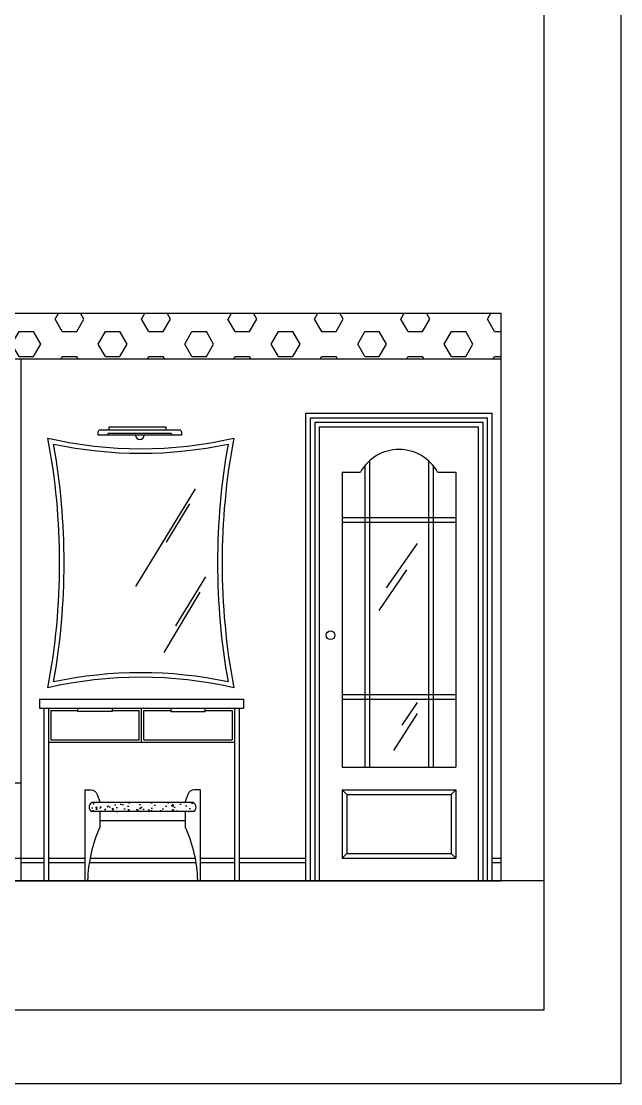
# Model space of a CAD drawing. Header units: inches. Extents: x 11.2 to 54.2, y 16.2 to 41.
# Drawn here: x 51.513 to 54.155, y 16.209 to 20.891 of the extents above; entities that cross this region are included whole.
import ezdxf

# ---------------------------------------------------------------- set-up
doc = ezdxf.new("R2010")
doc.units = ezdxf.units.IN
doc.header["$MEASUREMENT"] = 0
for name, color, linetype in [('02', 2, 'Continuous'), ('1', 1, 'Continuous'), ('4', 4, 'Continuous'), ('8', 8, 'Continuous'), ('kadrbm', 4, 'Continuous')]:
    doc.layers.add(name, color=color, linetype=linetype)

# ---------------------------------------------------------------- blocks, each defined once
blk = doc.blocks.new('kadrbm')
at = {"layer": 'kadrbm', "color": 4}
blk.add_lwpolyline([(0, 0), (0, 24.7972), (21, 24.7972), (21, 0), (0, 0)], close=True, dxfattribs=at)
blk.add_lwpolyline([(20.6631, 0.3257), (20.6631, 24.4603), (0.3369, 24.4603), (0.3369, 0.3257), (20.6631, 0.3257)], dxfattribs=at)

msp = doc.modelspace()

# ---------------------------------------------------------------- hatches: boundary and pattern name
at = {"layer": '1'}
h = msp.add_hatch(dxfattribs=at)
h.set_pattern_fill('AR-CONC', color=256, scale=0.01, style=0)
h.set_pattern_definition([(50, (70.8173, 40.03695), (0.07172602, -0.00627521), [0.0075, -0.0825]), (355, (70.8173, 40.03695), (-0.01387513, 0.07521921), [0.006, -0.066]), (100.4514, (70.823276, 40.036426), (0.05785094, 0.06894395), [0.00637402, -0.07011421]), (46.1842, (70.8173, 40.05695), (0.1067241, -0.0165519), [0.01125, -0.12375]), (96.6356, (70.82619, 40.05557), (0.09346627, 0.0974118), [0.00956103, -0.1051713]), (351.1842, (70.8173, 40.05695), (0.0934662, 0.09741186), [0.009, -0.099]), (21, (70.8273, 40.05195), (0.0596907, -0.04026189), [0.0075, -0.0825]), (326, (70.8273, 40.05195), (0.02433153, 0.072515), [0.006, -0.066]), (71.4514, (70.83227, 40.04859), (0.08402226, 0.03225305), [0.00637402, -0.07011421]), (37.5, (70.8173, 40.036949), (0.001215986, 0.033289385), [0, -0.0652, 0, -0.067, 0, -0.06625]), (7.5, (70.8173, 40.03695), (0.026306954, 0.03944117), [0, -0.0382, 0, -0.0637, 0, -0.02525]), (327.5, (70.795, 40.036949), (0.053382244, -0.002255487), [0, -0.025, 0, -0.078, 0, -0.1035]), (317.5, (70.785, 40.03695), (0.05831862, 0.0100105), [0, -0.0325, 0, -0.0518, 0, -0.0735])])
h.paths.add_polyline_path([(52.2728, 17.4082, 0.548605), (52.2728, 17.4482), (51.8228, 17.4482, 0.530891), (51.8228, 17.4082)])
at = {"layer": '8'}
h = msp.add_hatch(dxfattribs=at)
h.set_pattern_fill('HEX', color=256, scale=0.02, style=0)
h.set_pattern_definition([(0, (26.54819, 23.0429), (0, 0.1099852), [0.0635, -0.127]), (120, (26.54819, 23.0429), (-0.09524998, -0.0549926), [0.0635, -0.127]), (60, (26.61169, 23.0429), (-0.09524998, 0.0549926), [0.0635, -0.127])])
h.paths.add_polyline_path([(48.4133, 19.6039), (48.4133, 19.4039), (53.6283, 19.4039), (53.6283, 19.6039)])

# ---------------------------------------------------------------- linework, layer by layer
at = {"layer": '02'}
for p, q in [((52.7882, 17.1039), (52.7882, 19.1439)), ((52.7882, 19.1439), (53.5683, 19.1439)), ((52.8082, 17.1039), (52.8082, 19.1239)), ((52.8082, 19.1239), (53.5483, 19.1239)), ((53.5483, 17.1039), (53.5483, 19.1239)), ((53.5683, 17.1039), (53.5683, 19.1439)), ((53.0282, 18.9332), (53.0282, 17.6039)), ((53.0482, 18.954), (53.0482, 17.6039)), ((53.3082, 18.954), (53.3082, 17.6039)), ((53.3282, 18.9332), (53.3282, 17.6039)), ((52.2804, 18.8309), (52.0164, 18.4005)), ((52.2554, 18.7643), (52.1526, 18.5949)), ((52.9282, 18.7039), (53.4282, 18.7039)), ((52.9282, 18.6839), (53.4282, 18.6839)), ((53.2588, 18.5899), (53.1216, 18.3949)), ((53.2113, 18.474), (53.0899, 18.2947)), ((52.3249, 18.4421), (52.1929, 18.2269)), ((52.2999, 18.3755), (52.1415, 18.1089)), ((52.9282, 17.9239), (53.4282, 17.9239)), ((52.9282, 17.9039), (53.4282, 17.9039)), ((53.2588, 17.8888), (53.1902, 17.7886)), ((53.2588, 17.8413), (53.1533, 17.6779)), ((51.5133, 17.1839), (51.6133, 17.1839)), ((51.6333, 17.1839), (51.7943, 17.1839)), ((51.8131, 17.1839), (52.2824, 17.1839)), ((52.3012, 17.1839), (52.4533, 17.1839)), ((52.4733, 17.1839), (52.7682, 17.1839)), ((53.5883, 17.1839), (53.6283, 17.1839))]:
    msp.add_line(p, q, dxfattribs=at)
msp.add_lwpolyline([(52.1768, 19.0672), (52.1768, 19.0704, 0.414214), (52.1728, 19.0744), (51.8975, 19.0744, 0.414214), (51.8935, 19.0704), (51.8935, 19.0672)], format="xyb", dxfattribs=at)
msp.add_lwpolyline([(51.656, 17.9799, 0.088403), (51.656, 19.0278, 0.105328), (52.4248, 19.0278, 0.088403), (52.4248, 17.9799, 0.105328)], format="xyb", close=True, dxfattribs=at)
msp.add_circle((52.8767, 18.1853), 0.0193, dxfattribs=at)
at = {"layer": '1'}
for p, q in [((48.4133, 19.6039), (53.6283, 19.6039)), ((53.6283, 17.1039), (53.6283, 19.6039)), ((48.4133, 19.4039), (53.6283, 19.4039)), ((51.5133, 17.1039), (51.5133, 19.4039)), ((52.7682, 17.1039), (52.7682, 19.1639)), ((52.7682, 19.1639), (53.5883, 19.1639)), ((53.5883, 17.1039), (53.5883, 19.1639)), ((52.8282, 19.1039), (53.5283, 19.1039)), ((52.8282, 17.1039), (52.8282, 19.1039)), ((53.5283, 17.1039), (53.5283, 19.1039)), ((52.9282, 18.9039), (53.0082, 18.9039)), ((52.9282, 18.9039), (52.9282, 17.6039)), ((53.3482, 18.9039), (53.4282, 18.9039)), ((53.4282, 18.9039), (53.4282, 17.6039)), ((51.5933, 17.9039), (51.5933, 17.8639)), ((51.5933, 17.9039), (52.4933, 17.9039)), ((52.4933, 17.9039), (52.4933, 17.8639)), ((51.5933, 17.8639), (52.4933, 17.8639)), ((51.6133, 17.8639), (51.6133, 17.1039)), ((51.6333, 17.8639), (51.6333, 17.1039)), ((51.6433, 17.8539), (51.7633, 17.8539)), ((51.6433, 17.8539), (51.6433, 17.7239)), ((51.9133, 17.8539), (52.0333, 17.8539)), ((52.0333, 17.7239), (52.0333, 17.8539)), ((52.0433, 17.7139), (52.0433, 17.8639)), ((52.0533, 17.8539), (52.1733, 17.8539)), ((52.0533, 17.7239), (52.0533, 17.8539)), ((52.3233, 17.8539), (52.4433, 17.8539)), ((52.4433, 17.8539), (52.4433, 17.7239)), ((52.4533, 17.8639), (52.4533, 17.1039)), ((52.4733, 17.8639), (52.4733, 17.1039)), ((51.6333, 17.7139), (52.4533, 17.7139)), ((51.6433, 17.7239), (52.0333, 17.7239)), ((52.0533, 17.7239), (52.4433, 17.7239)), ((52.9282, 17.6039), (53.4282, 17.6039)), ((51.5133, 17.5339), (50.9633, 17.5339)), ((51.7943, 17.5039), (51.7943, 17.1039)), ((52.3012, 17.5039), (52.3012, 17.1039)), ((52.9282, 17.5039), (52.9482, 17.4839)), ((52.9282, 17.5039), (53.4282, 17.5039)), ((52.9282, 17.5039), (52.9282, 17.2039)), ((52.9482, 17.4839), (52.9482, 17.2239)), ((52.9482, 17.4839), (53.4082, 17.4839)), ((53.4282, 17.5039), (53.4082, 17.4839)), ((53.4082, 17.4839), (53.4082, 17.2239)), ((53.4282, 17.5039), (53.4282, 17.2039)), ((52.2728, 17.4482), (51.8228, 17.4482)), ((52.2728, 17.4082), (51.8228, 17.4082)), ((52.2362, 17.3682), (51.8594, 17.3682)), ((50.9726, 17.2039), (51.6133, 17.2039)), ((51.6333, 17.2039), (51.7943, 17.2039)), ((51.8166, 17.2039), (52.2789, 17.2039)), ((52.3012, 17.2039), (52.4533, 17.2039)), ((52.4733, 17.2039), (52.7682, 17.2039)), ((52.9482, 17.2239), (52.9282, 17.2039)), ((52.9282, 17.2039), (53.4282, 17.2039)), ((52.9482, 17.2239), (53.4082, 17.2239)), ((53.4082, 17.2239), (53.4282, 17.2039)), ((53.5883, 17.2039), (53.6283, 17.2039)), ((48.4133, 17.1039), (53.6283, 17.1039))]:
    msp.add_line(p, q, dxfattribs=at)
for points in [[(51.9008, 19.0907), (51.9008, 19.1041), (52.1499, 19.1041), (52.1499, 19.0907)], [(51.9133, 17.8639), (51.9133, 17.8489), (51.7633, 17.8489), (51.7633, 17.8639)], [(52.1733, 17.8639), (52.1733, 17.8489), (52.3233, 17.8489), (52.3233, 17.8639)]]:
    msp.add_lwpolyline(points, dxfattribs=at)
for points in [[(51.6309, 17.9539, 0.09351), (51.6309, 19.0539, 0.113643), (52.4499, 19.0539, 0.09351), (52.4499, 17.9539, 0.113643)], [(52.2195, 19.0672), (51.8526, 19.0672), (51.8526, 19.0807, -0.414214), (51.8626, 19.0907), (52.2095, 19.0907, -0.414214), (52.2195, 19.0807)]]:
    msp.add_lwpolyline(points, format="xyb", close=True, dxfattribs=at)
for points in [[(51.7943, 17.5039), (51.8201, 17.5039, -0.315035), (51.8483, 17.4841), (51.8614, 17.4482)], [(52.3012, 17.5039), (52.2755, 17.5039, 0.315035), (52.2473, 17.4841), (52.2342, 17.4482)], [(51.8594, 17.4082), (51.8594, 17.3405, 0.096973), (51.8056, 17.1039)], [(52.2362, 17.4082), (52.2362, 17.3405, -0.096973), (52.2899, 17.1039)]]:
    msp.add_lwpolyline(points, format="xyb", dxfattribs=at)
for centre, radius, start, end in [((52.0361, 19.0672), 0.0194, 180, 0), ((53.1782, 18.8094), 0.1945, 29.0689, 150.9311), ((51.8363, 17.4282), 0.0241, 124.0732, 235.9268), ((52.26, 17.4282), 0.0237, 302.5012, 57.4988)]:
    msp.add_arc(centre, radius, start, end, dxfattribs=at)
at = {"layer": '4'}
msp.add_line((53.8184, 17.1039), (33.4922, 17.1039), dxfattribs=at)

# ---------------------------------------------------------------- block references
at = {"layer": 'kadrbm'}
msp.add_blockref('kadrbm', (33.1553, 16.2093), dxfattribs=at)

doc.saveas('drawing.dxf')
